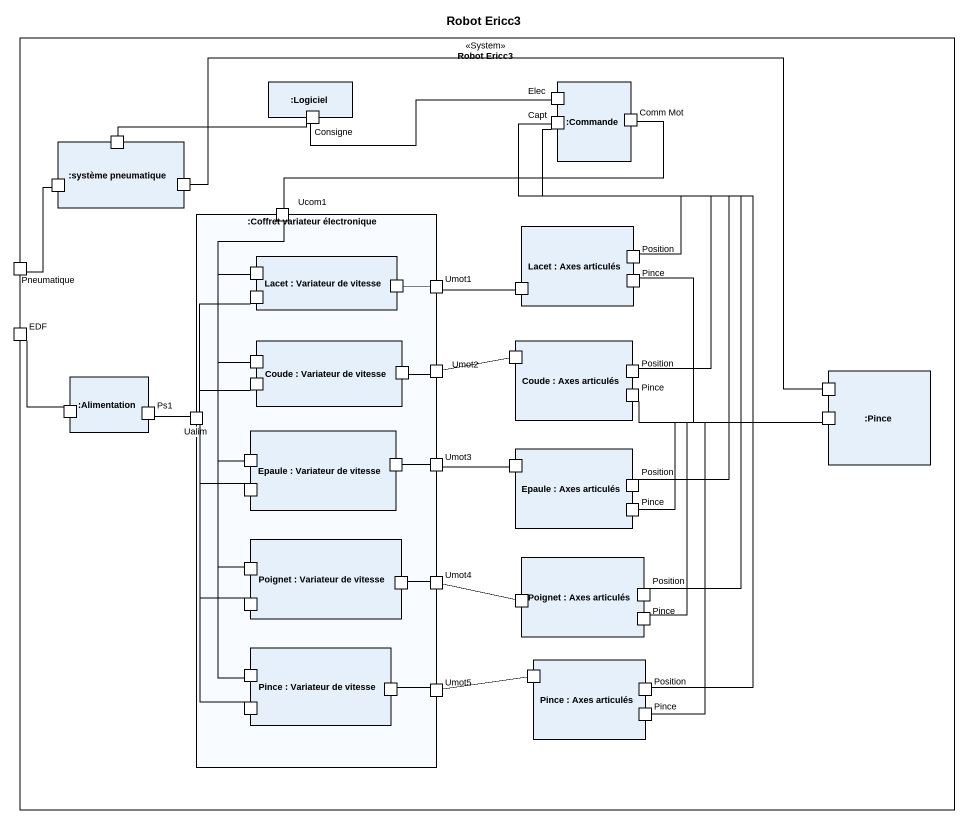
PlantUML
@startuml
title Robot Ericc3
rectangle "Robot Ericc3" as Robot_Ericc3 <<System>> {
  rectangle ":Logiciel" as Logiciel {
    port Consigne
  }
  rectangle ":Commande" as Commande {
    port Elec
    port Capt
    port "Comm Mot" as Comm_Mot
  }
  rectangle ":système pneumatique" as système_pneumatique {
    port " " as port1
    port " " as port2
    port " " as port3
  }
  rectangle ":Coffret variateur électronique" as Coffret_variateur {
    port Ucom1
    rectangle "Lacet : Variateur de vitesse" as Lacet_2 {
      port " " as port4
      port " " as port5
      port " " as port7
    }
    port Umot1
    rectangle "Coude : Variateur de vitesse" as Coude {
      port " " as port8
      port " " as port10
      port " " as port11
    }
    port Umot2
    port Ualim
    rectangle "Epaule : Variateur de vitesse" as Epaule {
      port " " as port15
      port " " as port16
      port " " as port18
    }
    port Umot3
    rectangle "Poignet : Variateur de vitesse" as Poignet {
      port " " as port19
      port " " as port20
      port " " as port22
    }
    port Umot4
    rectangle "Pince : Variateur de vitesse" as Pince_6 {
      port " " as port23
      port " " as port25
      port " " as port26
    }
    port Umot5
  }
  rectangle "Lacet : Axes articulés" as Lacet {
    port " " as port6
    port Position
    port Pince
  }
  port Pneumatique
  port EDF
  rectangle "Coude : Axes articulés" as Coude_2 {
    port " " as port9
    port "Position" as Position_2
    port "Pince" as Pince_2
  }
  rectangle ":Alimentation" as Alimentation {
    port " " as port13
    port Ps1
  }
  rectangle ":Pince" as Pince_3 {
    port " " as port12
    port " " as port14
  }
  rectangle "Epaule : Axes articulés" as Epaule_2 {
    port " " as port17
    port "Position" as Position_3
    port "Pince" as Pince_4
  }
  rectangle "Poignet : Axes articulés" as Poignet_2 {
    port " " as port21
    port "Position" as Position_4
    port "Pince" as Pince_5
  }
  rectangle "Pince : Axes articulés" as Pince_7 {
    port " " as port24
    port "Position" as Position_5
    port "Pince" as Pince_8
  }
}
Consigne -right- Elec
Consigne -left- port1
Comm_Mot -left- Ucom1
port3 -right- port12
Ucom1 -- port4
Ucom1 -- port8
Ucom1 -- port15
Ucom1 -- port19
Ucom1 -- port23
Pneumatique -up- port2
port5 -right- Umot1
Umot1 -right- port6
Position -up- Capt
Pince -- port14
EDF -- port13
port11 -right- Umot2
Umot2 -right- port9
Position_2 -up- Capt
Pince_2 -right- port14
Ps1 -right- Ualim
Ualim -up- port7
Ualim -right- port10
Ualim -- port18
Ualim -- port22
Ualim -- port25
port16 -right- Umot3
Umot3 -right- port17
Position_3 -up- Capt
Pince_4 -right- port14
port20 -right- Umot4
Umot4 -right- port21
Position_4 -up- Capt
Pince_5 -up- port14
port26 -right- Umot5
Umot5 -right- port24
Position_5 -up- Capt
Pince_8 -up- port14
@enduml
